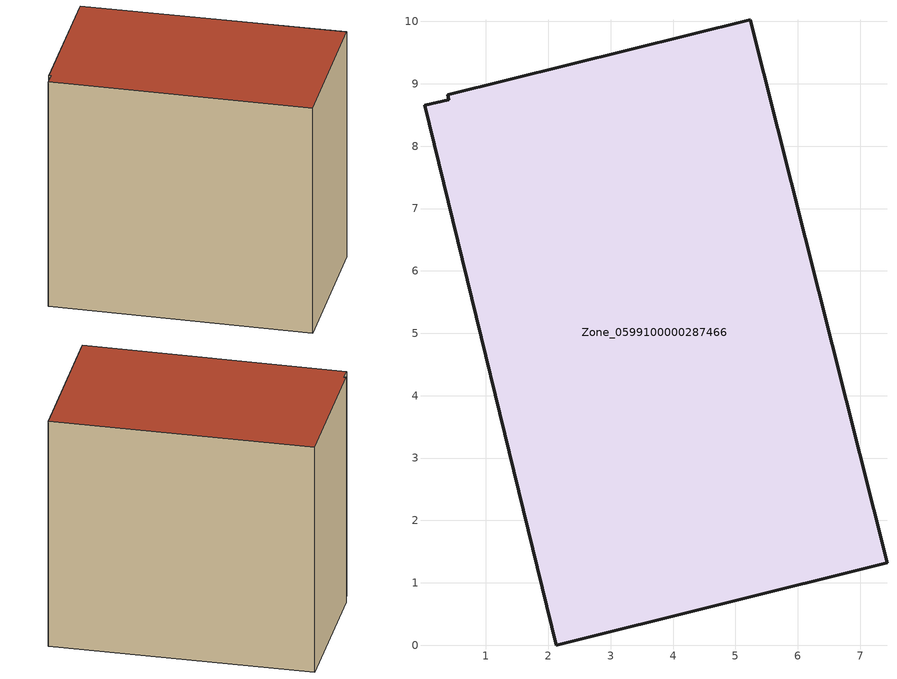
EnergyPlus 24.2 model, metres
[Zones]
Zone_0599100000287466
 floor ground (C_G): 0.41,8.75 0.39,8.82 5.24,10.03 7.43,1.32 2.13,0 0.01,8.66 z0
 wall outside (C_F): 2.13,0 7.43,1.32 5.24,10.03 0.39,8.82 0.41,8.75 0.01,8.66 2.13,0 z0:8.39
 roof outside (C_R): 0.41,8.75 0.01,8.66 2.13,0 7.43,1.32 5.24,10.03 0.39,8.82 z8.39
[BUILDING]
Pand.0599100000287466: North Axis=0; Terrain=City; Loads Convergence Tolerance Value=0.04; Temperature Convergence Tolerance Value=0.4; Solar Distribution=FullExterior; Maximum Number of Warmup Days=25; Minimum Number of Warmup Days=1
[Site:Location]
Rotterdam.The.Hague.AP_ZH_NLD Design_Conditions: Latitude=51.96; Longitude=4.45; Time Zone=1; Elevation=-4.5
[SITE:GROUNDTEMPERATURE:BUILDINGSURFACE]
18, 18, 18, 18, 18, 18, 18, 18, 18, 18, 18, 18
[MATERIAL] Thermal Absorptance=0.9; Solar Absorptance=0.7; Visible Absorptance=0.7
Name | Roughness | Thickness | Conductivity | Density | Specific Heat
G.TI.1975-1991 | MediumSmooth | 0.15 | 0.288461 | 540 | 1210
F.TI.1975-1991 | Rough | 0.3 | 0.230769 | 1920 | 840
R.TI.1975-1991 | MediumRough | 0.2 | 0.153846 | 1500 | 1000
[CONSTRUCTION]
C_G: G.TI.1975-1991
C_F: F.TI.1975-1991
C_R: R.TI.1975-1991
[ZONE]
Zone_0599100000287466: Type=1; Multiplier=1; Ceiling Height=Autocalculate; Volume=Autocalculate; Floor Area=autocalculate; Part of Total Floor Area=Yes
[ZONEINFILTRATION:DESIGNFLOWRATE]
Infil_Zone_0599100000287466: Zone or ZoneList or Space or SpaceList=Zone_0599100000287466; Schedule=AlwaysOn; Design Flow Rate Calculation Method=Flow/Area; Flow Rate per Floor Area=0.003; Constant Term Coefficient=1; Temperature Term Coefficient=0; Velocity Term Coefficient=0; Velocity Squared Term Coefficient=0
[HVACTEMPLATE:ZONE:IDEALLOADSAIRSYSTEM]
Zone_0599100000287466: Maximum Heating Supply Air Temperature=50; Minimum Cooling Supply Air Temperature=13; Maximum Heating Supply Air Humidity Ratio=0.0156; Minimum Cooling Supply Air Humidity Ratio=0.0077; Heating Limit=NoLimit; Cooling Limit=NoLimit; Dehumidification Control Type=ConstantSensibleHeatRatio; Cooling Sensible Heat Ratio=0.7; Dehumidification Setpoint=60; Humidification Control Type=None; Humidification Setpoint=30; Outdoor Air Method=None; Outdoor Air Flow Rate per Person=0.00944; Outdoor Air Flow Rate per Zone Floor Area=0; Outdoor Air Flow Rate per Zone=0; Demand Controlled Ventilation Type=None; Outdoor Air Economizer Type=NoEconomizer; Heat Recovery Type=None; Sensible Heat Recovery Effectiveness=0.7; Latent Heat Recovery Effectiveness=0.65
[ZONECONTROL:THERMOSTAT]
ThermostatControl_Zone_0599100000287466: Zone or ZoneList=Zone_0599100000287466; Control Type Schedule=DualSetpointControlType; Control 1=Thermostat_Zone_0599100000287466; Temperature Difference Between Cutout And Setpoint=0
[THERMOSTATSETPOINT:DUALSETPOINT]
Thermostat_Zone_0599100000287466: Heating Setpoint Temperature Schedule=HeatingSetpoint_Zone_0599100000287466; Cooling Setpoint Temperature Schedule=CoolingSetpoint_Zone_0599100000287466
[SCHEDULE:COMPACT]
HeatingSetpoint_Zone_0599100000287466: Through: 12/31, For: AllDays, Until: 24:00, 21
CoolingSetpoint_Zone_0599100000287466: Through: 12/31, For: AllDays, Until: 24:00, 24
DualSetpointControlType: Through: 12/31, For: AllDays, Until: 24:00, 4
AlwaysOn: Through: 12/31, For: AllDays, Until: 24:00, 1
